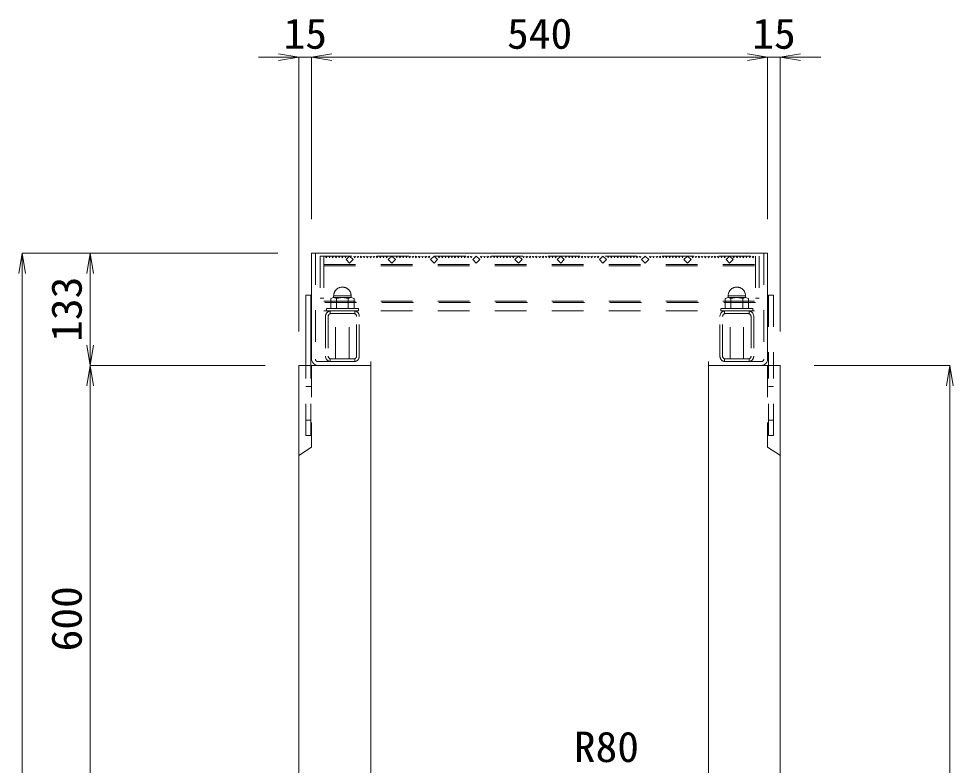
# Model space of a CAD drawing. Units: millimetres at full size; some dimension numbers follow another scale. Extents: x -734 to 58102, y 49499 to 87169.
# Drawn here: x 41169 to 42276, y 56570 to 57454 of the extents above; entities that cross this region are included whole.
import ezdxf
from ezdxf.enums import TextEntityAlignment as Align

# ---------------------------------------------------------------- set-up
doc = ezdxf.new("R2010")
doc.units = ezdxf.units.MM
doc.header["$LTSCALE"] = 50
doc.linetypes.add('USER1', pattern=[1.35, 0.75, -0.6])
for name, color, linetype, lineweight in [('寸法線', 7, 'Continuous', 13), ('引出線', 4, 'Continuous', 13), ('本体', 2, 'Continuous', 20), ('ｸﾞﾚｰﾁﾝｸﾞ', 7, 'USER1', 9)]:
    doc.layers.add(name, color=color, linetype=linetype, lineweight=lineweight)
doc.styles.add('ＭＳ 明朝', font='')
doc.styles.get('ＭＳ 明朝').set_extended_font_data('MS Mincho')

# ---------------------------------------------------------------- blocks, each defined once
blk = doc.blocks.new('open_arrow')
at = {"color": 0, "linetype": 'Continuous', "lineweight": -2}
blk.add_lwpolyline([(7.5, 1.25), (0, 0), (7.5, -1.25)], dxfattribs=at)

msp = doc.modelspace()

# ---------------------------------------------------------------- linework, layer by layer
at = {"layer": '寸法線'}
for p, q in [((41564.09, 57408.54), (41453.09, 57408.54)), ((41501.09, 57083.63), (41501.09, 57408.54)), ((42056.09, 57408.54), (41516.09, 57408.54)), ((41516.09, 57216.64), (41516.09, 57408.54)), ((41516.09, 57216.64), (41516.09, 57408.54)), ((42008.09, 57408.54), (42119.09, 57408.54)), ((42056.09, 57216.64), (42056.09, 57408.54)), ((42056.09, 57216.64), (42056.09, 57408.54)), ((42071.09, 57083.63), (42071.09, 57408.54)), ((41173.28, 55793.62), (41173.28, 57176.61)), ((41476.07, 57176.61), (41173.28, 57176.61)), ((41253.92, 57176.61), (41253.92, 57043.61)), ((41476.07, 57176.61), (41253.92, 57176.61)), ((41461.07, 57043.61), (41253.92, 57043.61)), ((41253.92, 57043.61), (41253.92, 56443.62)), ((41461.07, 57043.61), (41253.92, 57043.61)), ((42111.12, 57043.61), (42271.91, 57043.61)), ((42271.91, 57043.61), (42271.91, 55793.62))]:
    msp.add_line(p, q, dxfattribs=at)
at = {"layer": '本体'}
for p, q in [((41501.09, 55793.62), (41501.09, 57043.61)), ((41586.09, 57043.61), (41501.09, 57043.61)), ((41586.09, 56537.65), (41586.09, 57043.61)), ((41986.09, 56537.65), (41986.09, 57043.61)), ((42071.1, 57043.61), (41986.09, 57043.61)), ((42071.09, 55793.62), (42071.09, 57043.61))]:
    msp.add_line(p, q, dxfattribs=at)
at = {"layer": '本体', "linetype": 'USER1', "lineweight": 9}
for p, q in [((41516.09, 57043.61), (41516.09, 56946.61)), ((42056.1, 57043.61), (42056.1, 56946.61)), ((41516.09, 56946.61), (41501.09, 56937.11)), ((42056.1, 56946.61), (42071.1, 56937.11))]:
    msp.add_line(p, q, dxfattribs=at)
at = {"layer": 'ｸﾞﾚｰﾁﾝｸﾞ', "linetype": 'Continuous'}
for p, q in [((41516.09, 57176.61), (42056.09, 57176.62)), ((41516.09, 57176.61), (41516.09, 57051.11)), ((42056.09, 57176.61), (42056.09, 57051.11)), ((41509.09, 57126.61), (41509.09, 57043.61)), ((41509.09, 57126.61), (41515.09, 57126.61)), ((41515.09, 57126.61), (41515.09, 57043.61))]:
    msp.add_line(p, q, dxfattribs=at)
at = {"layer": 'ｸﾞﾚｰﾁﾝｸﾞ'}
for p, q in [((41520.59, 57176.61), (41520.59, 57051.11)), ((41526.09, 57173.11), (41526.09, 57123.11)), ((41530.59, 57173.11), (41530.59, 57108.11)), ((41530.59, 57173.11), (41530.59, 57123.11)), ((41532.59, 57173.11), (41533.49, 57171.01)), ((41533.49, 57171.01), (41534.39, 57173.11)), ((41536.39, 57173.11), (41537.29, 57171.01)), ((41537.29, 57171.01), (41538.19, 57173.11)), ((41540.19, 57173.11), (41541.09, 57171.01)), ((41541.09, 57171.01), (41541.99, 57173.11)), ((41543.99, 57173.11), (41544.89, 57171.01)), ((41544.89, 57171.01), (41545.79, 57173.11)), ((41547.79, 57173.11), (41548.69, 57171.01)), ((41548.69, 57171.01), (41549.59, 57173.11)), ((41551.59, 57173.11), (41552.49, 57171.01)), ((41552.49, 57171.01), (41553.39, 57173.11)), ((41555.39, 57173.11), (41556.29, 57171.01)), ((41556.29, 57171.01), (41557.19, 57173.11)), ((41561.09, 57173.11), (41556.85, 57168.87)), ((41556.85, 57168.87), (41561.09, 57164.63)), ((41565.34, 57168.87), (41561.09, 57173.11)), ((41561.09, 57164.63), (41565.34, 57168.87)), ((41566.09, 57173.11), (41566.99, 57171.01)), ((41566.99, 57171.01), (41567.89, 57173.11)), ((41569.89, 57173.11), (41570.79, 57171.01)), ((41570.79, 57171.01), (41571.69, 57173.11)), ((41573.69, 57173.11), (41574.59, 57171.01)), ((41574.59, 57171.01), (41575.49, 57173.11)), ((41577.49, 57173.11), (41578.39, 57171.01)), ((41578.39, 57171.01), (41579.29, 57173.11)), ((41581.29, 57173.11), (41582.19, 57171.01)), ((41582.19, 57171.01), (41583.09, 57173.11)), ((41585.09, 57173.11), (41585.99, 57171.01)), ((41585.99, 57171.01), (41586.89, 57173.11)), ((41588.89, 57173.11), (41589.79, 57171.01)), ((41589.79, 57171.01), (41590.69, 57173.11)), ((41592.69, 57173.11), (41593.59, 57171.01)), ((41593.59, 57171.01), (41594.49, 57173.11)), ((41596.49, 57173.11), (41597.39, 57171.01)), ((41597.39, 57171.01), (41598.29, 57173.11)), ((41600.29, 57173.11), (41601.19, 57171.01)), ((41601.19, 57171.01), (41602.09, 57173.11)), ((41604.09, 57173.11), (41604.99, 57171.01)), ((41604.99, 57171.01), (41605.89, 57173.11)), ((41611.09, 57173.11), (41606.85, 57168.87)), ((41606.85, 57168.87), (41611.09, 57164.63)), ((41615.34, 57168.87), (41611.09, 57173.11)), ((41611.09, 57164.63), (41615.34, 57168.87)), ((41616.09, 57173.11), (41616.99, 57171.01)), ((41616.99, 57171.01), (41617.89, 57173.11)), ((41619.89, 57173.11), (41620.79, 57171.01)), ((41620.79, 57171.01), (41621.69, 57173.11)), ((41623.69, 57173.11), (41624.59, 57171.01)), ((41624.59, 57171.01), (41625.49, 57173.11)), ((41627.49, 57173.11), (41628.39, 57171.01)), ((41628.39, 57171.01), (41629.29, 57173.11)), ((41631.29, 57173.11), (41632.19, 57171.01)), ((41632.19, 57171.01), (41633.09, 57173.11)), ((41635.09, 57173.11), (41635.99, 57171.01)), ((41635.99, 57171.01), (41636.89, 57173.11)), ((41638.89, 57173.11), (41639.79, 57171.01)), ((41639.79, 57171.01), (41640.69, 57173.11)), ((41642.69, 57173.11), (41643.59, 57171.01)), ((41643.59, 57171.01), (41644.49, 57173.11)), ((41646.49, 57173.11), (41647.39, 57171.01)), ((41647.39, 57171.01), (41648.29, 57173.11)), ((41650.29, 57173.11), (41651.19, 57171.01)), ((41651.19, 57171.01), (41652.09, 57173.11)), ((41654.09, 57173.11), (41655, 57171.01)), ((41655, 57171.01), (41655.9, 57173.11)), ((41661.09, 57173.11), (41656.85, 57168.87)), ((41656.85, 57168.87), (41661.09, 57164.63)), ((41665.34, 57168.87), (41661.09, 57173.11)), ((41661.09, 57164.63), (41665.34, 57168.87)), ((41666.09, 57173.11), (41666.99, 57171.01)), ((41666.99, 57171.01), (41667.89, 57173.11)), ((41669.89, 57173.11), (41670.79, 57171.01)), ((41670.79, 57171.01), (41671.69, 57173.11)), ((41673.69, 57173.11), (41674.59, 57171.01)), ((41674.59, 57171.01), (41675.49, 57173.11)), ((41677.49, 57173.11), (41678.39, 57171.01)), ((41678.39, 57171.01), (41679.29, 57173.11)), ((41681.29, 57173.11), (41682.19, 57171.01)), ((41682.19, 57171.01), (41683.09, 57173.11)), ((41685.09, 57173.11), (41685.99, 57171.01)), ((41685.99, 57171.01), (41686.89, 57173.11)), ((41688.89, 57173.11), (41689.79, 57171.01)), ((41689.79, 57171.01), (41690.69, 57173.11)), ((41692.69, 57173.11), (41693.59, 57171.01)), ((41693.59, 57171.01), (41694.49, 57173.11)), ((41696.49, 57173.11), (41697.39, 57171.01)), ((41697.39, 57171.01), (41698.29, 57173.11)), ((41700.29, 57173.11), (41701.19, 57171.01)), ((41701.19, 57171.01), (41702.09, 57173.11)), ((41704.09, 57173.11), (41704.99, 57171.01)), ((41704.99, 57171.01), (41705.89, 57173.11)), ((41711.09, 57173.11), (41706.85, 57168.87)), ((41706.85, 57168.87), (41711.09, 57164.63)), ((41715.34, 57168.87), (41711.09, 57173.11)), ((41711.09, 57164.63), (41715.34, 57168.87)), ((41716.09, 57173.11), (41716.99, 57171.01)), ((41716.99, 57171.01), (41717.89, 57173.11)), ((41719.89, 57173.11), (41720.79, 57171.01)), ((41720.79, 57171.01), (41721.69, 57173.11)), ((41723.69, 57173.11), (41724.59, 57171.01)), ((41724.59, 57171.01), (41725.49, 57173.11)), ((41727.49, 57173.11), (41728.39, 57171.01)), ((41728.39, 57171.01), (41729.29, 57173.11)), ((41731.29, 57173.11), (41732.19, 57171.01)), ((41732.19, 57171.01), (41733.09, 57173.11)), ((41735.09, 57173.11), (41735.99, 57171.01)), ((41735.99, 57171.01), (41736.89, 57173.11)), ((41738.89, 57173.11), (41739.79, 57171.01)), ((41739.79, 57171.01), (41740.69, 57173.11)), ((41742.69, 57173.11), (41743.59, 57171.01)), ((41743.59, 57171.01), (41744.49, 57173.11)), ((41746.49, 57173.11), (41747.39, 57171.01)), ((41747.39, 57171.01), (41748.29, 57173.11)), ((41750.29, 57173.11), (41751.19, 57171.01)), ((41751.19, 57171.01), (41752.09, 57173.11)), ((41754.09, 57173.11), (41755, 57171.01)), ((41755, 57171.01), (41755.89, 57173.11)), ((41761.09, 57173.11), (41756.85, 57168.87)), ((41756.85, 57168.87), (41761.09, 57164.63)), ((41765.34, 57168.87), (41761.09, 57173.11)), ((41761.09, 57164.63), (41765.34, 57168.87)), ((41766.09, 57173.11), (41766.99, 57171.01)), ((41766.99, 57171.01), (41767.89, 57173.11)), ((41769.89, 57173.11), (41770.79, 57171.01)), ((41770.79, 57171.01), (41771.69, 57173.11)), ((41773.69, 57173.11), (41774.59, 57171.01)), ((41774.59, 57171.01), (41775.49, 57173.11)), ((41777.49, 57173.11), (41778.39, 57171.01)), ((41778.39, 57171.01), (41779.29, 57173.11)), ((41781.29, 57173.11), (41782.19, 57171.01)), ((41782.19, 57171.01), (41783.09, 57173.11)), ((41785.09, 57173.11), (41785.99, 57171.01)), ((41787.09, 57173.11), (41786.2, 57171.01)), ((41790, 57171.01), (41789.1, 57173.11)), ((41790.89, 57173.11), (41790, 57171.01)), ((41793.79, 57171.01), (41792.9, 57173.11)), ((41794.69, 57173.11), (41793.79, 57171.01)), ((41797.59, 57171.01), (41796.7, 57173.11)), ((41798.5, 57173.11), (41797.59, 57171.01)), ((41801.4, 57171.01), (41800.5, 57173.11)), ((41802.29, 57173.11), (41801.4, 57171.01)), ((41805.2, 57171.01), (41804.29, 57173.11)), ((41806.09, 57173.11), (41805.2, 57171.01)), ((41806.85, 57168.87), (41811.1, 57173.11)), ((41811.1, 57164.63), (41806.85, 57168.87)), ((41811.1, 57173.11), (41815.34, 57168.87)), ((41815.34, 57168.87), (41811.1, 57164.63)), ((41817.19, 57171.01), (41816.29, 57173.11)), ((41818.1, 57173.11), (41817.19, 57171.01)), ((41821, 57171.01), (41820.1, 57173.11)), ((41821.9, 57173.11), (41821, 57171.01)), ((41824.8, 57171.01), (41823.9, 57173.11)), ((41825.7, 57173.11), (41824.8, 57171.01)), ((41828.6, 57171.01), (41827.7, 57173.11)), ((41829.5, 57173.11), (41828.6, 57171.01)), ((41832.4, 57171.01), (41831.5, 57173.11)), ((41833.3, 57173.11), (41832.4, 57171.01)), ((41836.2, 57171.01), (41835.3, 57173.11)), ((41837.1, 57173.11), (41836.2, 57171.01)), ((41840, 57171.01), (41839.1, 57173.11)), ((41840.9, 57173.11), (41840, 57171.01)), ((41843.8, 57171.01), (41842.9, 57173.11)), ((41844.7, 57173.11), (41843.8, 57171.01)), ((41847.6, 57171.01), (41846.7, 57173.11)), ((41848.5, 57173.11), (41847.6, 57171.01)), ((41851.4, 57171.01), (41850.5, 57173.11)), ((41852.3, 57173.11), (41851.4, 57171.01)), ((41855.2, 57171.01), (41854.3, 57173.11)), ((41856.1, 57173.11), (41855.2, 57171.01)), ((41856.85, 57168.87), (41861.1, 57173.11)), ((41861.1, 57164.63), (41856.85, 57168.87)), ((41861.1, 57173.11), (41865.34, 57168.87)), ((41865.34, 57168.87), (41861.1, 57164.63)), ((41867.19, 57171.01), (41866.29, 57173.11)), ((41868.1, 57173.11), (41867.19, 57171.01)), ((41871, 57171.01), (41870.1, 57173.11)), ((41871.9, 57173.11), (41871, 57171.01)), ((41874.8, 57171.01), (41873.9, 57173.11)), ((41875.7, 57173.11), (41874.8, 57171.01)), ((41878.6, 57171.01), (41877.7, 57173.11)), ((41879.5, 57173.11), (41878.6, 57171.01)), ((41882.4, 57171.01), (41881.5, 57173.11)), ((41883.3, 57173.11), (41882.4, 57171.01)), ((41886.2, 57171.01), (41885.3, 57173.11)), ((41887.1, 57173.11), (41886.2, 57171.01)), ((41890, 57171.01), (41889.1, 57173.11)), ((41890.9, 57173.11), (41890, 57171.01)), ((41893.8, 57171.01), (41892.9, 57173.11)), ((41894.7, 57173.11), (41893.8, 57171.01)), ((41897.6, 57171.01), (41896.7, 57173.11)), ((41898.5, 57173.11), (41897.6, 57171.01)), ((41901.4, 57171.01), (41900.5, 57173.11)), ((41902.3, 57173.11), (41901.4, 57171.01)), ((41905.2, 57171.01), (41904.3, 57173.11)), ((41906.1, 57173.11), (41905.2, 57171.01)), ((41906.85, 57168.87), (41911.1, 57173.11)), ((41911.1, 57164.63), (41906.85, 57168.87)), ((41911.1, 57173.11), (41915.34, 57168.87)), ((41915.34, 57168.87), (41911.1, 57164.63)), ((41917.19, 57171.01), (41916.29, 57173.11)), ((41918.1, 57173.11), (41917.19, 57171.01)), ((41921, 57171.01), (41920.1, 57173.11)), ((41921.9, 57173.11), (41921, 57171.01)), ((41924.8, 57171.01), (41923.9, 57173.11)), ((41925.7, 57173.11), (41924.8, 57171.01)), ((41928.6, 57171.01), (41927.7, 57173.11)), ((41929.5, 57173.11), (41928.6, 57171.01)), ((41932.4, 57171.01), (41931.5, 57173.11)), ((41933.29, 57173.11), (41932.4, 57171.01)), ((41936.2, 57171.01), (41935.3, 57173.11)), ((41937.1, 57173.11), (41936.2, 57171.01)), ((41940, 57171.01), (41939.1, 57173.11)), ((41940.9, 57173.11), (41940, 57171.01)), ((41943.8, 57171.01), (41942.9, 57173.11)), ((41944.7, 57173.11), (41943.8, 57171.01)), ((41947.6, 57171.01), (41946.7, 57173.11)), ((41948.5, 57173.11), (41947.6, 57171.01)), ((41951.4, 57171.01), (41950.5, 57173.11)), ((41952.3, 57173.11), (41951.4, 57171.01)), ((41955.2, 57171.01), (41954.3, 57173.11)), ((41956.1, 57173.11), (41955.2, 57171.01)), ((41956.85, 57168.87), (41961.1, 57173.11)), ((41961.1, 57164.63), (41956.85, 57168.87)), ((41961.1, 57173.11), (41965.34, 57168.87)), ((41965.34, 57168.87), (41961.1, 57164.63)), ((41967.19, 57171.01), (41966.29, 57173.11)), ((41968.1, 57173.11), (41967.19, 57171.01)), ((41971, 57171.01), (41970.1, 57173.11)), ((41971.9, 57173.11), (41971, 57171.01)), ((41974.8, 57171.01), (41973.9, 57173.11)), ((41975.7, 57173.11), (41974.8, 57171.01)), ((41978.6, 57171.01), (41977.7, 57173.11)), ((41979.5, 57173.11), (41978.6, 57171.01)), ((41982.4, 57171.01), (41981.5, 57173.11)), ((41983.3, 57173.11), (41982.4, 57171.01)), ((41986.2, 57171.01), (41985.3, 57173.11)), ((41987.1, 57173.11), (41986.2, 57171.01)), ((41990, 57171.01), (41989.1, 57173.11)), ((41990.9, 57173.11), (41990, 57171.01)), ((41993.8, 57171.01), (41992.9, 57173.11)), ((41994.7, 57173.11), (41993.8, 57171.01)), ((41997.6, 57171.01), (41996.7, 57173.11)), ((41998.5, 57173.11), (41997.6, 57171.01)), ((42001.4, 57171.01), (42000.5, 57173.11)), ((42002.3, 57173.11), (42001.4, 57171.01)), ((42005.2, 57171.01), (42004.3, 57173.11)), ((42006.1, 57173.11), (42005.2, 57171.01)), ((42006.85, 57168.87), (42011.1, 57173.11)), ((42011.1, 57164.63), (42006.85, 57168.87)), ((42011.1, 57173.11), (42015.34, 57168.87)), ((42015.34, 57168.87), (42011.1, 57164.63)), ((42015.9, 57171.01), (42015, 57173.11)), ((42016.8, 57173.11), (42015.9, 57171.01)), ((42019.7, 57171.01), (42018.8, 57173.11)), ((42020.6, 57173.11), (42019.7, 57171.01)), ((42023.5, 57171.01), (42022.6, 57173.11)), ((42024.4, 57173.11), (42023.5, 57171.01)), ((42027.3, 57171.01), (42026.4, 57173.11)), ((42028.2, 57173.11), (42027.3, 57171.01)), ((42031.1, 57171.01), (42030.2, 57173.11)), ((42032, 57173.11), (42031.1, 57171.01)), ((42034.9, 57171.01), (42034, 57173.11)), ((42035.8, 57173.11), (42034.9, 57171.01)), ((42038.7, 57171.01), (42037.8, 57173.11)), ((42039.6, 57173.11), (42038.7, 57171.01)), ((42041.6, 57173.11), (42041.6, 57108.11)), ((42041.6, 57173.11), (42041.6, 57123.11)), ((42046.1, 57173.11), (42046.1, 57123.11)), ((42051.59, 57176.61), (42051.59, 57051.11)), ((41530.59, 57163.11), (42041.6, 57163.11)), ((41530.59, 57161.61), (42041.6, 57161.61)), ((41542.21, 57126.11), (41562.98, 57126.11)), ((41542.21, 57124.11), (41542.21, 57126.11)), ((41562.98, 57126.11), (41562.98, 57124.11)), ((42029.98, 57126.11), (42009.21, 57126.11)), ((42009.21, 57126.11), (42009.21, 57124.11)), ((42029.98, 57124.11), (42029.98, 57126.11)), ((42057.09, 57126.61), (42057.09, 57043.61)), ((42063.09, 57126.61), (42057.09, 57126.61)), ((42063.09, 57126.61), (42063.09, 57043.61)), ((41526.09, 57123.11), (41530.59, 57123.11)), ((41530.59, 57119.61), (42041.6, 57119.61)), ((42041.6, 57118.11), (41530.59, 57118.11)), ((41538.74, 57122.91), (41542.21, 57124.11)), ((41538.74, 57111.11), (41538.74, 57122.91)), ((41542.21, 57124.11), (41545.67, 57122.91)), ((41562.98, 57124.11), (41542.21, 57124.11)), ((41545.67, 57122.91), (41552.59, 57124.11)), ((41545.67, 57111.11), (41545.67, 57122.91)), ((41552.59, 57124.11), (41559.52, 57122.91)), ((41559.52, 57122.91), (41562.98, 57124.11)), ((41559.52, 57122.91), (41559.52, 57111.11)), ((41562.98, 57124.11), (41566.44, 57122.91)), ((41566.44, 57122.91), (41566.44, 57111.11)), ((42009.21, 57124.11), (42005.75, 57122.91)), ((42005.75, 57122.91), (42005.75, 57111.11)), ((42012.67, 57122.91), (42009.21, 57124.11)), ((42009.21, 57124.11), (42029.98, 57124.11)), ((42019.59, 57124.11), (42012.67, 57122.91)), ((42012.67, 57122.91), (42012.67, 57111.11)), ((42026.52, 57122.91), (42019.59, 57124.11)), ((42029.98, 57124.11), (42026.52, 57122.91)), ((42026.52, 57111.11), (42026.52, 57122.91)), ((42033.44, 57122.91), (42029.98, 57124.11)), ((42033.44, 57111.11), (42033.44, 57122.91)), ((42046.1, 57123.11), (42041.6, 57123.11)), ((41530.59, 57108.11), (42041.6, 57108.11)), ((41533.59, 57111.11), (41571.59, 57111.11)), ((41533.59, 57111.11), (41552.59, 57111.11)), ((41533.59, 57108.11), (41533.59, 57111.11)), ((41571.59, 57108.11), (41533.59, 57108.11)), ((41538.09, 57108.05), (41538.09, 57104.79)), ((41552.59, 57111.11), (41538.74, 57111.11)), ((41566.19, 57108.11), (41538.99, 57108.11)), ((41566.19, 57108.11), (41538.99, 57108.11)), ((41566.19, 57104.91), (41538.99, 57104.91)), ((41566.19, 57108.11), (41539, 57108.11)), ((41544.59, 57051.31), (41544.59, 57108.11)), ((41544.59, 57108.11), (41560.59, 57108.11)), ((41552.59, 57111.11), (41545.67, 57111.11)), ((41566.44, 57111.11), (41552.59, 57111.11)), ((41560.59, 57051.31), (41560.59, 57108.11)), ((41567.09, 57108.05), (41567.09, 57104.79)), ((41571.59, 57111.11), (41571.59, 57108.11)), ((42038.59, 57111.11), (42000.59, 57111.11)), ((42000.59, 57111.11), (42000.59, 57108.11)), ((42000.59, 57108.11), (42038.59, 57108.11)), ((42005.09, 57108.05), (42005.09, 57104.79)), ((42005.75, 57111.11), (42019.59, 57111.11)), ((42005.99, 57108.11), (42033.2, 57108.11)), ((42005.99, 57104.91), (42033.2, 57104.91)), ((42006, 57108.11), (42033.2, 57108.11)), ((42006, 57108.11), (42033.19, 57108.11)), ((42011.6, 57051.31), (42011.6, 57108.11)), ((42027.6, 57108.11), (42011.6, 57108.11)), ((42019.59, 57111.11), (42033.44, 57111.11)), ((42038.59, 57111.11), (42019.59, 57111.11)), ((42019.59, 57111.11), (42026.52, 57111.11)), ((42027.6, 57051.31), (42027.6, 57108.11)), ((42034.09, 57108.05), (42034.09, 57104.79)), ((42038.59, 57108.11), (42038.59, 57111.11)), ((41532.59, 57101.71), (41532.59, 57054.51)), ((41535.79, 57101.71), (41535.79, 57054.51)), ((41569.39, 57054.51), (41569.39, 57101.71)), ((41572.59, 57054.51), (41572.59, 57101.71)), ((41999.6, 57054.51), (41999.6, 57101.71)), ((42002.8, 57054.51), (42002.8, 57101.71)), ((42036.39, 57101.71), (42036.39, 57054.51)), ((42039.6, 57101.71), (42039.6, 57054.51)), ((41523.59, 57048.11), (41586.09, 57048.11)), ((41538.09, 57051.44), (41538.09, 57048.18)), ((41538.99, 57051.31), (41566.19, 57051.31)), ((41538.99, 57048.11), (41566.19, 57048.11)), ((41567.09, 57051.44), (41567.09, 57048.18)), ((41586.09, 57048.11), (41586.09, 57043.61)), ((42048.59, 57048.11), (41986.09, 57048.11)), ((41986.09, 57048.11), (41986.09, 57043.61)), ((42005.09, 57051.44), (42005.09, 57048.18)), ((42033.2, 57051.31), (42005.99, 57051.31)), ((42033.2, 57048.11), (42005.99, 57048.11)), ((42034.09, 57051.44), (42034.09, 57048.18)), ((41509.09, 56960.62), (41509.09, 57043.61)), ((41515.1, 56960.62), (41515.1, 57043.61)), ((42057.09, 56960.62), (42057.09, 57043.61)), ((42063.09, 56960.62), (42063.09, 57043.61)), ((41509.09, 57018.62), (41515.09, 57018.62)), ((42057.1, 57018.62), (42063.1, 57018.62)), ((41509.09, 56978.62), (41515.09, 56978.62)), ((42057.1, 56978.62), (42063.1, 56978.62)), ((41509.09, 56960.62), (41515.1, 56960.62)), ((42063.09, 56960.62), (42057.09, 56960.62))]:
    msp.add_line(p, q, dxfattribs=at)
at = {"layer": 'ｸﾞﾚｰﾁﾝｸﾞ', "lineweight": 5}
msp.add_line((41526.09, 57173.11), (42046.1, 57173.11), dxfattribs=at)
at = {"layer": 'ｸﾞﾚｰﾁﾝｸﾞ'}
for centre, radius, start, end in [((41552.59, 57126.11), 10.25, 0, 180), ((42019.59, 57126.11), 10.25, 0, 180), ((41538.99, 57101.71), 6.4, 90, 180), ((41538.99, 57101.71), 3.2, 90, 180), ((41566.19, 57101.71), 6.4, 0, 90), ((41566.19, 57101.71), 3.2, 0, 90), ((42005.99, 57101.71), 6.4, 90, 180), ((42005.99, 57101.71), 3.2, 90, 180), ((42033.2, 57101.71), 6.4, 0, 90), ((42033.2, 57101.71), 3.2, 0, 90), ((41523.59, 57051.11), 7.5, 180, 270), ((41523.59, 57051.11), 3, 180, 270), ((41538.99, 57054.51), 6.4, 180, 270), ((41538.99, 57054.51), 3.2, 180, 270), ((41566.19, 57054.51), 6.4, 270, 0), ((41566.19, 57054.51), 3.2, 270, 0), ((42005.99, 57054.51), 6.4, 180, 270), ((42005.99, 57054.51), 3.2, 180, 270), ((42033.2, 57054.51), 6.4, 270, 0), ((42033.2, 57054.51), 3.2, 270, 0), ((42048.59, 57051.11), 7.5, 270, 0), ((42048.59, 57051.11), 3, 270, 0)]:
    msp.add_arc(centre, radius, start, end, dxfattribs=at)

# ---------------------------------------------------------------- block references
at = {"layer": '寸法線', "xscale": 3.2, "yscale": 3.2}
for p, rotation in [((41501.09, 57408.54), 180), ((42056.09, 57408.54), 180), ((42056.09, 57408.54), 180), ((41173.28, 57176.61), 270), ((41253.92, 57176.61), 270), ((41253.92, 57043.61), 90), ((41253.92, 57043.61), 270), ((42271.91, 57043.61), 270)]:
    msp.add_blockref('open_arrow', p, dxfattribs=dict(at, rotation=rotation))
for p in [(41516.09, 57408.54), (41516.09, 57408.54), (42071.09, 57408.54)]:
    msp.add_blockref('open_arrow', p, dxfattribs=at)

# ---------------------------------------------------------------- texts
at = {"layer": '寸法線', "style": 'ＭＳ 明朝', "width": 1.05}
for s, p in [('15', (41508.59, 57436.56)), ('540', (41786.09, 57436.56)), ('15', (42063.59, 57436.56))]:
    msp.add_text(s, height=36.03, dxfattribs=at).set_placement(p, align=Align.MIDDLE_CENTER)
for s, p in [('133', (41225.9, 57110.11)), ('600', (41225.9, 56743.61))]:
    msp.add_text(s, height=36.03, rotation=90, dxfattribs=at).set_placement(p, align=Align.MIDDLE_CENTER)
at = {"layer": '引出線', "style": 'ＭＳ 明朝', "width": 1.05}
msp.add_text('R80', height=36.03, dxfattribs=at).set_placement((41903.77, 56610.02), align=Align.TOP_RIGHT)

doc.saveas('drawing.dxf')
